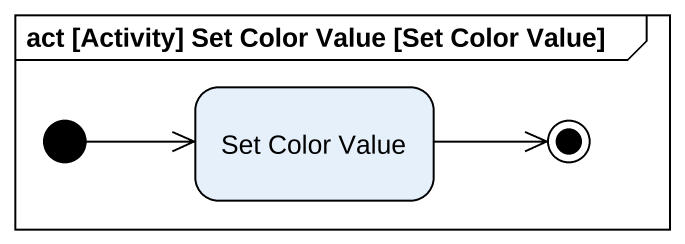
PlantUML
@startuml
mainframe act [Activity] Set Color Value [Set Color Value]
hide empty description
state "Set Color Value" as Set_Color_Value
[*] -right-> Set_Color_Value
Set_Color_Value -right-> [*]
@enduml
